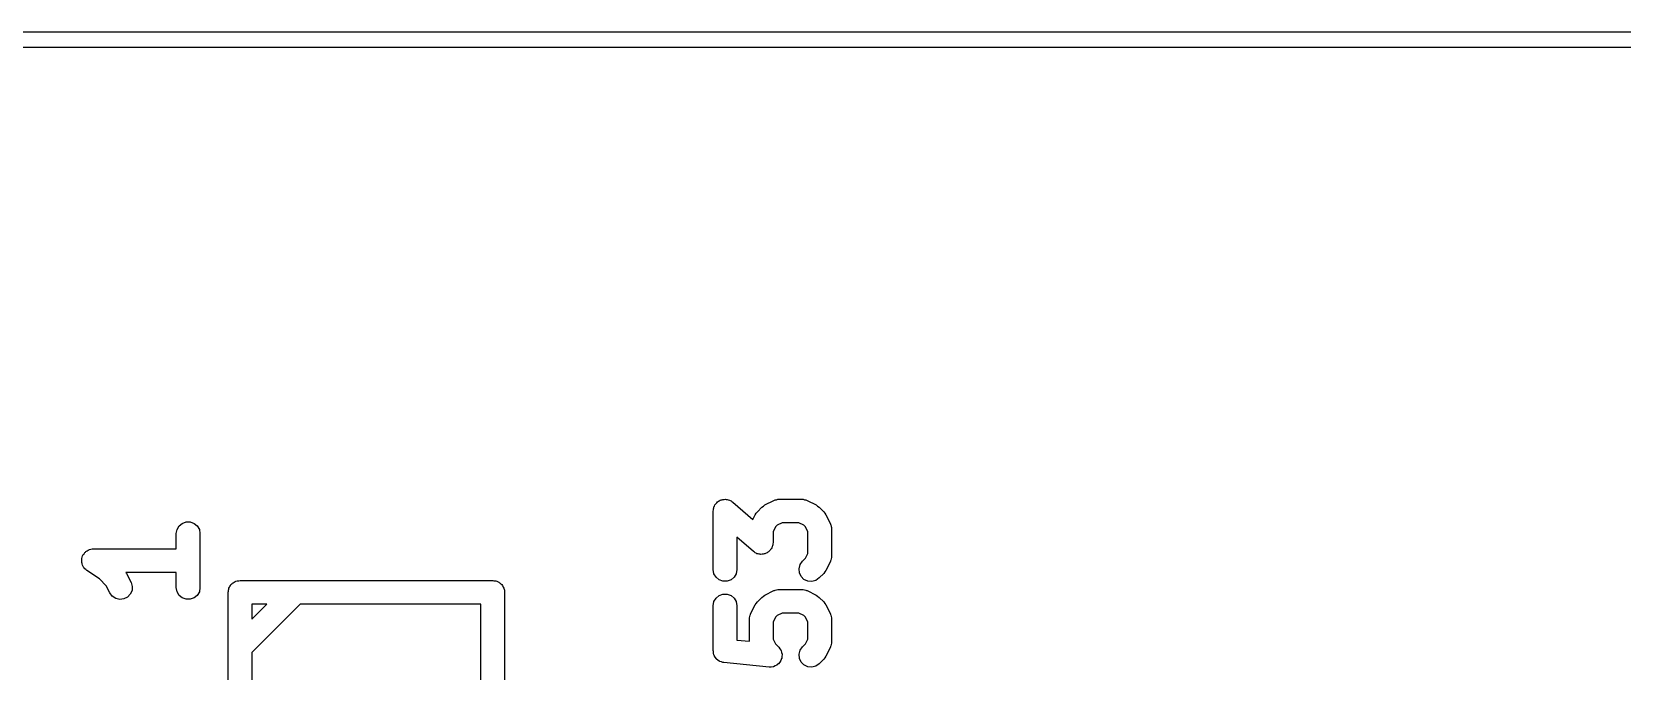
# Model space of a CAD drawing. Extents: x 10 to 287, y -200 to -10.
# Drawn here: x 168.68 to 178.75, y -105.9 to -101.85 of the extents above; entities that cross this region are included whole.
import ezdxf

# ---------------------------------------------------------------- set-up
doc = ezdxf.new("R2010")
doc.units = 0
doc.header["$MEASUREMENT"] = 0
doc.layers.add('BLACK', color=7, linetype='CONTINUOUS')

msp = doc.modelspace()

# ---------------------------------------------------------------- linework, layer by layer
at = {"layer": 'Black'}
for p, q in [((144.05, -101.85), (199.95, -101.85)), ((200, -101.95), (144, -101.95)), ((173.007, -104.847), (173.011, -104.843)), ((173.011, -104.843), (173.014, -104.838)), ((173.014, -104.838), (173.02, -104.833)), ((173.02, -104.833), (173.024, -104.827)), ((173.024, -104.827), (173.029, -104.824)), ((173.029, -104.824), (173.034, -104.821)), ((173.034, -104.821), (173.041, -104.818)), ((173.041, -104.818), (173.047, -104.815)), ((173.047, -104.815), (173.053, -104.814)), ((173.053, -104.814), (173.058, -104.812)), ((173.058, -104.812), (173.066, -104.812)), ((173.066, -104.812), (173.073, -104.811)), ((173.073, -104.811), (173.079, -104.812)), ((173.079, -104.812), (173.084, -104.812)), ((173.084, -104.812), (173.091, -104.814)), ((173.091, -104.814), (173.099, -104.816)), ((173.099, -104.816), (173.103, -104.819)), ((173.103, -104.819), (173.109, -104.821)), ((173.109, -104.821), (173.115, -104.825)), ((173.115, -104.825), (173.121, -104.829)), ((173.121, -104.829), (173.247, -104.939)), ((173.324, -104.847), (173.381, -104.819)), ((173.381, -104.819), (173.385, -104.817)), ((173.385, -104.817), (173.389, -104.815)), ((173.389, -104.815), (173.397, -104.814)), ((173.397, -104.814), (173.406, -104.811)), ((173.406, -104.811), (173.41, -104.811)), ((173.41, -104.811), (173.414, -104.811)), ((173.414, -104.811), (173.557, -104.811)), ((173.557, -104.811), (173.561, -104.811)), ((173.561, -104.811), (173.566, -104.811)), ((173.566, -104.811), (173.574, -104.814)), ((173.574, -104.814), (173.583, -104.815)), ((173.583, -104.815), (173.587, -104.817)), ((173.587, -104.817), (173.591, -104.819)), ((173.591, -104.819), (173.648, -104.847)), ((172.996, -104.886), (172.998, -104.878)), ((172.996, -105.257), (172.996, -104.886)), ((172.998, -104.871), (173, -104.866)), ((172.998, -104.878), (172.998, -104.871)), ((173, -104.866), (173.001, -104.86)), ((173.001, -104.86), (173.005, -104.854)), ((173.005, -104.854), (173.007, -104.847)), ((173.247, -104.939), (173.261, -104.909)), ((173.261, -104.909), (173.269, -104.9)), ((173.269, -104.9), (173.276, -104.89)), ((173.276, -104.89), (173.304, -104.861)), ((173.304, -104.861), (173.314, -104.854)), ((173.314, -104.854), (173.324, -104.847)), ((173.648, -104.847), (173.657, -104.854)), ((173.657, -104.854), (173.667, -104.861)), ((173.667, -104.861), (173.696, -104.89)), ((173.696, -104.89), (173.703, -104.9)), ((173.703, -104.9), (173.71, -104.909)), ((173.71, -104.909), (173.739, -104.966)), ((169.596, -105.029), (169.601, -105.003)), ((169.596, -105.125), (169.596, -105.029)), ((169.601, -105.003), (169.614, -104.98)), ((169.614, -104.98), (169.634, -104.964)), ((169.634, -104.964), (169.658, -104.955)), ((169.658, -104.955), (169.684, -104.955)), ((169.684, -104.955), (169.709, -104.964)), ((169.709, -104.964), (169.729, -104.98)), ((169.729, -104.98), (169.742, -105.003)), ((169.742, -105.003), (169.746, -105.029)), ((169.746, -105.029), (169.746, -105.371)), ((173.39, -104.987), (173.375, -105.018)), ((173.375, -105.018), (173.375, -105.086)), ((173.402, -104.976), (173.39, -104.987)), ((173.432, -104.961), (173.402, -104.976)), ((173.539, -104.961), (173.432, -104.961)), ((173.57, -104.976), (173.539, -104.961)), ((173.581, -104.987), (173.57, -104.976)), ((173.596, -105.018), (173.581, -104.987)), ((173.596, -105.154), (173.596, -105.018)), ((173.739, -104.966), (173.74, -104.971)), ((173.74, -104.971), (173.742, -104.974)), ((173.742, -104.974), (173.743, -104.983)), ((173.743, -104.983), (173.746, -104.991)), ((173.746, -104.991), (173.746, -104.996)), ((173.746, -104.996), (173.746, -105)), ((173.746, -105), (173.746, -105.171)), ((169.021, -105.146), (169.023, -105.143)), ((169.023, -105.143), (169.031, -105.138)), ((169.031, -105.138), (169.038, -105.133)), ((169.038, -105.133), (169.042, -105.132)), ((169.042, -105.132), (169.046, -105.13)), ((169.046, -105.13), (169.055, -105.128)), ((169.055, -105.128), (169.063, -105.125)), ((169.063, -105.125), (169.067, -105.126)), ((169.067, -105.126), (169.071, -105.125)), ((169.071, -105.125), (169.596, -105.125)), ((173.251, -105.142), (173.146, -105.051)), ((173.146, -105.051), (173.146, -105.257)), ((173.257, -105.146), (173.251, -105.142)), ((173.347, -105.144), (173.342, -105.147)), ((173.352, -105.139), (173.347, -105.144)), ((173.357, -105.134), (173.352, -105.139)), ((173.36, -105.129), (173.357, -105.134)), ((173.364, -105.125), (173.36, -105.129)), ((173.367, -105.118), (173.364, -105.125)), ((173.37, -105.111), (173.367, -105.118)), ((173.371, -105.106), (173.37, -105.111)), ((173.374, -105.1), (173.371, -105.106)), ((173.375, -105.086), (173.374, -105.093)), ((173.374, -105.093), (173.374, -105.1)), ((168.997, -105.195), (168.998, -105.191)), ((168.998, -105.204), (168.997, -105.195)), ((168.998, -105.187), (169.001, -105.179)), ((168.998, -105.191), (168.998, -105.187)), ((168.998, -105.213), (168.998, -105.204)), ((168.999, -105.217), (168.998, -105.213)), ((168.999, -105.221), (168.999, -105.217)), ((169.003, -105.229), (168.999, -105.221)), ((169.001, -105.179), (169.003, -105.17)), ((169.003, -105.17), (169.005, -105.166)), ((169.006, -105.237), (169.003, -105.229)), ((169.005, -105.166), (169.006, -105.162)), ((169.006, -105.162), (169.012, -105.156)), ((169.009, -105.241), (169.006, -105.237)), ((169.011, -105.244), (169.009, -105.241)), ((169.017, -105.251), (169.011, -105.244)), ((169.012, -105.156), (169.017, -105.148)), ((169.017, -105.148), (169.021, -105.146)), ((173.262, -105.151), (173.257, -105.146)), ((173.268, -105.153), (173.262, -105.151)), ((173.273, -105.156), (173.268, -105.153)), ((173.28, -105.157), (173.273, -105.156)), ((173.287, -105.16), (173.28, -105.157)), ((173.293, -105.16), (173.287, -105.16)), ((173.298, -105.161), (173.293, -105.16)), ((173.306, -105.16), (173.298, -105.161)), ((173.313, -105.16), (173.306, -105.16)), ((173.318, -105.158), (173.313, -105.16)), ((173.324, -105.157), (173.318, -105.158)), ((173.331, -105.153), (173.324, -105.157)), ((173.338, -105.151), (173.331, -105.153)), ((173.342, -105.147), (173.338, -105.151)), ((173.54, -105.251), (173.546, -105.225)), ((173.546, -105.225), (173.561, -105.204)), ((173.561, -105.204), (173.581, -105.184)), ((173.581, -105.184), (173.596, -105.154)), ((173.739, -105.205), (173.71, -105.262)), ((173.74, -105.201), (173.739, -105.205)), ((173.742, -105.197), (173.74, -105.201)), ((173.743, -105.188), (173.742, -105.197)), ((173.746, -105.18), (173.743, -105.188)), ((173.746, -105.171), (173.746, -105.176)), ((173.746, -105.176), (173.746, -105.18)), ((169.023, -105.257), (169.017, -105.251)), ((169.027, -105.26), (169.023, -105.257)), ((169.03, -105.262), (169.027, -105.26)), ((169.109, -105.315), (169.03, -105.262)), ((169.153, -105.359), (169.109, -105.315)), ((169.596, -105.275), (169.277, -105.275)), ((169.277, -105.275), (169.281, -105.281)), ((169.281, -105.281), (169.31, -105.338)), ((169.31, -105.338), (169.317, -105.363)), ((169.596, -105.371), (169.596, -105.275)), ((169.948, -105.348), (169.952, -105.343)), ((169.952, -105.343), (169.957, -105.34)), ((169.957, -105.34), (169.962, -105.336)), ((169.962, -105.336), (169.969, -105.333)), ((169.969, -105.333), (169.974, -105.33)), ((169.974, -105.33), (169.981, -105.329)), ((169.981, -105.329), (169.987, -105.327)), ((169.987, -105.327), (169.993, -105.327)), ((169.993, -105.327), (170, -105.326)), ((170, -105.326), (171.6, -105.326)), ((171.6, -105.326), (171.607, -105.327)), ((171.607, -105.327), (171.613, -105.327)), ((171.613, -105.327), (171.619, -105.329)), ((171.619, -105.329), (171.626, -105.33)), ((171.626, -105.33), (171.631, -105.333)), ((171.631, -105.333), (171.638, -105.336)), ((171.638, -105.336), (171.643, -105.34)), ((171.643, -105.34), (171.648, -105.343)), ((171.648, -105.343), (171.652, -105.348)), ((173.001, -105.283), (172.996, -105.257)), ((173.014, -105.305), (173.001, -105.283)), ((173.034, -105.322), (173.014, -105.305)), ((173.058, -105.331), (173.034, -105.322)), ((173.084, -105.331), (173.058, -105.331)), ((173.109, -105.322), (173.084, -105.331)), ((173.129, -105.305), (173.109, -105.322)), ((173.142, -105.283), (173.129, -105.305)), ((173.146, -105.257), (173.142, -105.283)), ((173.542, -105.277), (173.54, -105.251)), ((173.553, -105.3), (173.542, -105.277)), ((173.571, -105.319), (173.553, -105.3)), ((173.595, -105.33), (173.571, -105.319)), ((173.621, -105.332), (173.595, -105.33)), ((173.646, -105.325), (173.621, -105.332)), ((173.667, -105.31), (173.646, -105.325)), ((173.696, -105.282), (173.667, -105.31)), ((173.703, -105.272), (173.696, -105.282)), ((173.71, -105.262), (173.703, -105.272)), ((169.176, -105.405), (169.153, -105.359)), ((169.191, -105.426), (169.176, -105.405)), ((169.213, -105.44), (169.191, -105.426)), ((169.238, -105.446), (169.213, -105.44)), ((169.264, -105.443), (169.238, -105.446)), ((169.288, -105.432), (169.264, -105.443)), ((169.305, -105.413), (169.288, -105.432)), ((169.316, -105.389), (169.305, -105.413)), ((169.317, -105.363), (169.316, -105.389)), ((169.601, -105.397), (169.596, -105.371)), ((169.614, -105.42), (169.601, -105.397)), ((169.634, -105.436), (169.614, -105.42)), ((169.658, -105.445), (169.634, -105.436)), ((169.684, -105.445), (169.658, -105.445)), ((169.709, -105.436), (169.684, -105.445)), ((169.729, -105.42), (169.709, -105.436)), ((169.742, -105.397), (169.729, -105.42)), ((169.746, -105.371), (169.742, -105.397)), ((169.925, -105.4), (169.926, -105.394)), ((169.925, -108.2), (169.925, -105.4)), ((169.926, -105.387), (169.928, -105.381)), ((169.926, -105.394), (169.926, -105.387)), ((169.928, -105.381), (169.929, -105.375)), ((169.929, -105.375), (169.933, -105.369)), ((169.933, -105.369), (169.935, -105.363)), ((169.935, -105.363), (169.939, -105.358)), ((169.939, -105.358), (169.942, -105.352)), ((169.942, -105.352), (169.948, -105.348)), ((171.652, -105.348), (171.657, -105.352)), ((171.657, -105.352), (171.661, -105.358)), ((171.661, -105.358), (171.665, -105.363)), ((171.665, -105.363), (171.667, -105.369)), ((171.667, -105.369), (171.671, -105.375)), ((171.671, -105.375), (171.672, -105.381)), ((171.672, -105.381), (171.674, -105.387)), ((171.674, -105.387), (171.674, -105.394)), ((171.674, -105.394), (171.675, -105.4)), ((171.675, -105.4), (171.675, -108.2)), ((173.001, -105.46), (173.014, -105.438)), ((173.014, -105.438), (173.034, -105.421)), ((173.034, -105.421), (173.058, -105.412)), ((173.058, -105.412), (173.084, -105.412)), ((173.084, -105.412), (173.109, -105.421)), ((173.109, -105.421), (173.129, -105.438)), ((173.129, -105.438), (173.142, -105.46)), ((173.276, -105.461), (173.304, -105.433)), ((173.304, -105.433), (173.314, -105.426)), ((173.314, -105.426), (173.324, -105.419)), ((173.324, -105.419), (173.381, -105.39)), ((173.381, -105.39), (173.385, -105.389)), ((173.385, -105.389), (173.389, -105.387)), ((173.389, -105.387), (173.397, -105.385)), ((173.397, -105.385), (173.406, -105.383)), ((173.406, -105.383), (173.41, -105.383)), ((173.41, -105.383), (173.414, -105.382)), ((173.414, -105.382), (173.557, -105.382)), ((173.557, -105.382), (173.561, -105.383)), ((173.561, -105.383), (173.566, -105.383)), ((173.566, -105.383), (173.574, -105.385)), ((173.574, -105.385), (173.583, -105.387)), ((173.583, -105.387), (173.587, -105.389)), ((173.587, -105.389), (173.591, -105.39)), ((173.591, -105.39), (173.648, -105.419)), ((173.648, -105.419), (173.657, -105.426)), ((173.657, -105.426), (173.667, -105.433)), ((173.667, -105.433), (173.696, -105.461)), ((170.381, -105.475), (170.075, -105.782)), ((170.075, -105.475), (170.075, -105.57)), ((170.075, -105.57), (170.17, -105.475)), ((170.17, -105.475), (170.075, -105.475)), ((171.525, -105.475), (170.381, -105.475)), ((171.525, -108.125), (171.525, -105.475)), ((172.996, -105.486), (173.001, -105.46)), ((172.996, -105.771), (172.996, -105.486)), ((173.142, -105.46), (173.146, -105.486)), ((173.146, -105.486), (173.146, -105.704)), ((173.228, -105.554), (173.23, -105.546)), ((173.23, -105.546), (173.232, -105.542)), ((173.232, -105.542), (173.233, -105.538)), ((173.233, -105.538), (173.261, -105.481)), ((173.261, -105.481), (173.269, -105.471)), ((173.269, -105.471), (173.276, -105.461)), ((173.402, -105.547), (173.39, -105.559)), ((173.432, -105.532), (173.402, -105.547)), ((173.539, -105.532), (173.432, -105.532)), ((173.57, -105.547), (173.539, -105.532)), ((173.581, -105.559), (173.57, -105.547)), ((173.696, -105.461), (173.703, -105.471)), ((173.703, -105.471), (173.71, -105.481)), ((173.71, -105.481), (173.739, -105.538)), ((173.739, -105.538), (173.74, -105.542)), ((173.74, -105.542), (173.742, -105.546)), ((173.742, -105.546), (173.743, -105.554)), ((173.225, -105.563), (173.228, -105.554)), ((173.226, -105.567), (173.225, -105.563)), ((173.225, -105.571), (173.226, -105.567)), ((173.225, -105.711), (173.225, -105.571)), ((173.39, -105.559), (173.375, -105.589)), ((173.375, -105.589), (173.375, -105.697)), ((173.596, -105.589), (173.581, -105.559)), ((173.596, -105.697), (173.596, -105.589)), ((173.743, -105.554), (173.746, -105.563)), ((173.746, -105.563), (173.746, -105.567)), ((173.746, -105.567), (173.746, -105.571)), ((173.746, -105.571), (173.746, -105.714)), ((173.146, -105.704), (173.225, -105.711)), ((173.375, -105.697), (173.39, -105.727)), ((173.39, -105.727), (173.41, -105.747)), ((173.41, -105.747), (173.41, -105.747)), ((173.41, -105.747), (173.411, -105.748)), ((173.411, -105.748), (173.418, -105.758)), ((173.546, -105.768), (173.561, -105.747)), ((173.561, -105.747), (173.581, -105.727)), ((173.581, -105.727), (173.596, -105.697)), ((173.739, -105.748), (173.71, -105.805)), ((173.74, -105.744), (173.739, -105.748)), ((173.742, -105.74), (173.74, -105.744)), ((173.743, -105.731), (173.742, -105.74)), ((173.746, -105.723), (173.743, -105.731)), ((173.746, -105.714), (173.746, -105.719)), ((173.746, -105.719), (173.746, -105.723)), ((170.075, -105.782), (170.075, -108.125)), ((172.997, -105.774), (172.996, -105.771)), ((172.997, -105.777), (172.997, -105.774)), ((172.999, -105.787), (172.997, -105.777)), ((173.001, -105.797), (172.999, -105.787)), ((173.002, -105.8), (173.001, -105.797)), ((173.003, -105.802), (173.002, -105.8)), ((173.009, -105.811), (173.003, -105.802)), ((173.014, -105.82), (173.009, -105.811)), ((173.016, -105.821), (173.014, -105.82)), ((173.018, -105.824), (173.016, -105.821)), ((173.026, -105.83), (173.018, -105.824)), ((173.034, -105.836), (173.026, -105.83)), ((173.037, -105.837), (173.034, -105.836)), ((173.039, -105.839), (173.037, -105.837)), ((173.049, -105.842), (173.039, -105.839)), ((173.058, -105.845), (173.049, -105.842)), ((173.061, -105.845), (173.058, -105.845)), ((173.064, -105.846), (173.061, -105.845)), ((173.35, -105.875), (173.064, -105.846)), ((173.418, -105.844), (173.409, -105.853)), ((173.418, -105.758), (173.425, -105.768)), ((173.419, -105.843), (173.418, -105.843)), ((173.418, -105.843), (173.418, -105.844)), ((173.424, -105.832), (173.419, -105.843)), ((173.429, -105.82), (173.424, -105.832)), ((173.425, -105.768), (173.425, -105.769)), ((173.425, -105.769), (173.426, -105.769)), ((173.426, -105.769), (173.429, -105.781)), ((173.429, -105.781), (173.432, -105.793)), ((173.43, -105.819), (173.429, -105.82)), ((173.429, -105.82), (173.429, -105.82)), ((173.431, -105.807), (173.43, -105.819)), ((173.432, -105.794), (173.431, -105.807)), ((173.432, -105.793), (173.432, -105.794)), ((173.432, -105.794), (173.432, -105.794)), ((173.54, -105.793), (173.546, -105.768)), ((173.542, -105.819), (173.54, -105.793)), ((173.553, -105.843), (173.542, -105.819)), ((173.571, -105.861), (173.553, -105.843)), ((173.696, -105.824), (173.667, -105.853)), ((173.703, -105.815), (173.696, -105.824)), ((173.71, -105.805), (173.703, -105.815)), ((173.351, -105.875), (173.35, -105.875)), ((173.35, -105.875), (173.35, -105.875)), ((173.363, -105.874), (173.351, -105.875)), ((173.376, -105.873), (173.363, -105.874)), ((173.377, -105.872), (173.376, -105.872)), ((173.376, -105.872), (173.376, -105.873)), ((173.388, -105.867), (173.377, -105.872)), ((173.399, -105.862), (173.388, -105.867)), ((173.4, -105.862), (173.399, -105.862)), ((173.409, -105.853), (173.4, -105.861)), ((173.4, -105.861), (173.4, -105.862)), ((173.595, -105.872), (173.571, -105.861)), ((173.621, -105.875), (173.595, -105.872)), ((173.646, -105.868), (173.621, -105.875)), ((173.667, -105.853), (173.646, -105.868))]:
    msp.add_line(p, q, dxfattribs=at)

doc.saveas('drawing.dxf')
